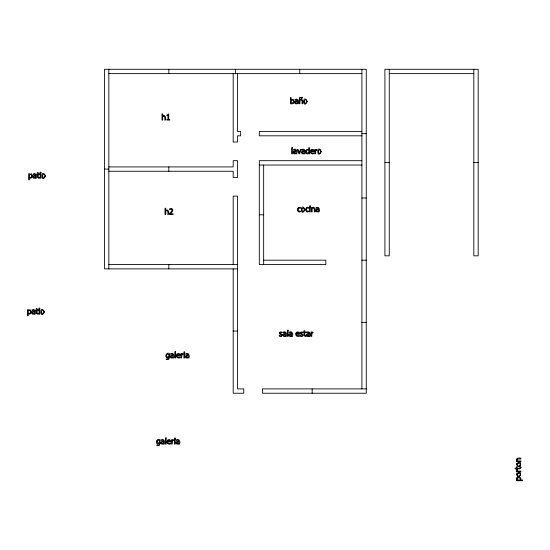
<?xml version="1.0" encoding="UTF-8"?>
<svg xmlns="http://www.w3.org/2000/svg" width="550" height="550" viewBox="0 0 550 550"><rect width="100%" height="100%" fill="white"/><g stroke="black" fill="none" stroke-linecap="round" stroke-linejoin="round"><path stroke-width="0.82" d="M108.831 73.638L361.907 73.638M389.263 73.624L473.825 73.624M361.907 131.464L259.304 131.464L259.304 135.816L361.907 135.816M361.907 133.643L366.259 133.643M361.907 160.689L259.304 160.689L259.304 264.529L325.841 264.529L325.841 260.178L263.656 260.178M384.911 162.553L389.263 162.553M473.825 162.553L478.177 162.553M259.304 165.041L361.907 165.041M108.831 166.911L233.193 166.911L233.193 160.689L237.545 160.689L237.545 177.478L233.193 177.478L233.193 171.263L108.831 171.263M104.479 169.084L108.831 169.084M361.907 198L366.259 198M259.304 214.789L263.656 214.789M361.907 260.178L366.259 260.178M108.831 264.529L237.545 264.529M237.545 268.881L104.479 268.881L104.479 69.286L366.259 69.286L366.259 393.243L262.419 393.243L262.419 388.891L366.259 388.891M361.907 322.362L366.259 322.362M233.193 331.066L237.545 331.066M473.825 69.286L473.825 255.826L478.177 255.826L478.177 69.286L384.911 69.286L384.911 255.826L389.263 255.826L389.263 69.286M361.907 69.286L361.907 388.891M312.159 388.891L312.159 393.243M299.722 69.286L299.722 73.638M263.656 165.041L263.656 264.529M237.545 73.638L237.545 131.464L240.653 131.464L240.653 135.816L237.545 135.816L237.545 142.037L233.193 142.037L233.193 73.638M235.366 69.286L235.366 73.638M233.193 264.529L233.193 196.13L237.545 196.13L237.545 388.891L243.76 388.891L243.76 393.243L233.193 393.243L233.193 268.881M168.836 69.286L168.836 73.638M168.836 166.911L168.836 171.263M168.836 264.529L168.836 268.881M108.831 69.286L108.831 268.881M517.199 469.672L517.715 471.061L520.864 471.061L520.864 471.804L516.429 471.804L516.429 471.061L517.089 471.061L516.45 469.453L517.199 469.672M293.377 101.53L292.875 102.988L291.17 102.96L291.438 100.217L292.82 100.017L293.377 101.53M298.127 209.282C297.241 212.224 301.07 210.313 300.712 211.619C296.416 214.019 296.409 205.315 300.712 207.673C301.228 209.378 297.976 206.786 298.127 209.282M306.295 209.282C305.408 212.224 309.238 210.313 308.88 211.619C304.583 214.019 304.576 205.315 308.88 207.673C309.396 209.378 306.144 206.786 306.295 209.282M160.057 443.589L159.287 445.473L156.757 445.582C156.344 443.953 160.084 446.222 159.308 443.506C154.681 445.837 155.994 437.422 160.057 439.656L160.057 443.589M169.469 357.452L168.699 359.342L166.176 359.446C165.756 357.816 169.496 360.085 168.719 357.369C164.099 359.707 165.412 351.285 169.469 353.519L169.469 357.452M32.367 175.863L31.838 177.629L30.883 178.241L29.397 177.973L29.397 179.836L28.648 179.836L28.648 173.759L29.397 173.759L29.397 174.226L31.432 173.793L32.367 175.863M31.219 311.809L30.69 313.576L29.741 314.194L28.249 313.926L28.249 315.782L27.5 315.782L27.5 309.712L28.249 309.712L28.249 310.173L30.284 309.739L31.219 311.809M45.636 175.979C40.741 185.116 40.762 166.849 45.636 175.979M44.488 311.933C39.593 321.062 39.614 302.796 44.488 311.933M294.147 101.468C294.415 103.929 291.816 103.998 290.428 103.757L290.428 97.584L291.17 97.584L291.17 99.791L293.205 99.351L294.147 101.468M307.374 101.544C302.472 110.681 302.5 92.407 307.374 101.544M305.037 209.653C300.142 218.783 300.163 200.516 305.037 209.653M321.42 151.587C316.525 160.724 316.546 142.457 321.42 151.587M166.994 441.389C166.389 443.575 168.974 444.929 170.706 443.822C171.132 442.228 167.289 444.757 167.716 441.953L170.789 441.953C171.538 439.196 167.131 438.666 166.994 441.389M176.406 355.252C175.801 357.445 178.386 358.799 180.118 357.686C180.538 356.091 176.715 358.621 177.127 355.816L180.201 355.816C180.95 353.066 176.543 352.529 176.406 355.252M305.8 151.078C305.161 152.852 307.209 154.976 308.736 153.354L308.736 153.808L309.485 153.808L309.485 147.627L308.736 147.627L308.736 149.552L306.914 149.414L305.8 151.078M295.804 333.692C295.199 335.885 297.784 337.239 299.516 336.132C299.949 334.531 296.106 337.061 296.532 334.262L299.606 334.262C300.355 331.506 295.948 330.969 295.804 333.692M310.289 151.099C309.684 153.292 312.269 154.646 314.002 153.532C314.428 151.938 310.599 154.468 311.018 151.662L314.091 151.662C314.841 148.912 310.434 148.376 310.289 151.099M520.953 467.534L520.156 468.744L517.048 468.827L517.048 469.329L515.158 468.827L515.158 468.084L516.429 468.084L516.429 466.709L517.048 466.709L517.048 468.084C520.197 469.342 519.668 467.225 520.822 466.709L520.953 467.534M517.034 459.587L517.55 460.996L520.864 460.996L520.864 461.739L516.429 461.739L516.429 460.996L516.924 460.996C514.69 458.549 519.09 457.291 520.864 458.253L520.864 459.002L517.77 459.03L517.034 459.587M516.347 464.056C520.101 472.883 523.848 457.359 516.347 464.056M516.347 474.121C520.101 482.948 523.848 467.431 516.347 474.121M516.973 464.214C519.64 469.927 522.596 459.951 516.973 464.214M516.973 474.279C519.64 479.992 522.596 470.016 516.973 474.279M279.283 332.922C278.692 334.868 281.937 333.953 281.621 335.534C280.892 336.841 278.768 334.228 279.235 336.132C281.194 337.941 284.178 334.359 281.029 333.836C278.107 332.365 282.844 333.121 282.281 332.179L280.239 331.952L279.283 332.922M300.128 332.922C299.537 334.868 302.789 333.953 302.466 335.534C301.737 336.841 299.661 334.242 300.08 336.132C302.039 337.941 305.023 334.359 301.874 333.836C298.952 332.365 303.689 333.121 303.126 332.179L301.084 331.952L300.128 332.922M517.041 478.541L517.523 479.971L520.032 479.971C521.393 477.991 517.811 476.843 517.041 478.541M42.522 175.23C43.319 182.999 47.238 171.009 42.522 175.23M41.374 311.176C42.171 318.952 46.09 306.962 41.374 311.176M304.26 100.794C305.058 108.563 308.976 96.573 304.26 100.794M301.929 208.904C302.72 216.673 306.639 204.683 301.929 208.904M318.306 150.838C319.103 158.613 323.022 146.623 318.306 150.838M516.347 478.252L516.89 479.971L516.429 479.971L516.429 480.714L522.5 480.714L522.5 479.971L520.644 479.971C522.328 477.256 517.227 475.729 516.347 478.252M31.598 175.945L31.103 177.375L29.397 177.368L29.397 174.852L29.954 174.488L31.219 174.584L31.598 175.945M30.449 311.891L29.954 313.321L28.249 313.314L28.249 310.805L28.806 310.441L30.071 310.53L30.449 311.891M306.611 150.886L306.928 152.983L308.736 152.728L308.736 150.171L307.244 150.04L306.611 150.886M32.883 176.481C32.374 178.124 34.643 178.956 35.619 177.726L35.619 178.2L36.362 178.2C37.283 175.814 36.149 172.507 33.193 173.855L33.193 174.618L34.966 174.343L35.619 175.278L33.646 175.615L32.883 176.481M31.735 312.434C31.226 314.077 33.495 314.903 34.471 313.672L34.471 314.146L35.214 314.146C36.135 311.761 35.001 308.461 32.044 309.808L32.044 310.564L33.818 310.289L34.471 311.224L32.498 311.561L31.735 312.434M170.287 356.242C169.785 357.885 172.047 358.717 173.023 357.486L173.023 357.961L173.766 357.961C174.687 355.575 173.559 352.268 170.603 353.616L170.603 354.379L172.377 354.104L173.023 355.039L171.05 355.376L170.287 356.242M160.875 442.379C160.366 444.022 162.635 444.854 163.611 443.616L163.611 444.091L164.354 444.091C165.275 441.712 164.141 438.405 161.184 439.752L161.184 440.509L162.958 440.241L163.611 441.176L161.638 441.506L160.875 442.379M185.481 356.242C184.979 357.885 187.241 358.717 188.224 357.486L188.224 357.961L188.966 357.961C189.887 355.575 188.753 352.268 185.797 353.616L185.797 354.379L187.571 354.104L188.224 355.039L186.244 355.376L185.481 356.242M176.069 442.379C175.567 444.022 177.829 444.854 178.812 443.616L178.812 444.091L179.554 444.091C180.469 441.712 179.341 438.405 176.385 439.752L176.385 440.509L178.159 440.241L178.812 441.176L176.832 441.506L176.069 442.379M294.663 102.046C294.154 103.689 296.423 104.521 297.399 103.29L297.399 103.757L298.141 103.757C299.062 101.379 297.928 98.072 294.972 99.419L294.972 100.176L296.746 99.907L297.399 100.843L295.419 101.172L294.663 102.046M293.219 152.096C292.717 153.732 294.979 154.564 295.955 153.333L295.955 153.808L296.697 153.808C297.619 151.422 296.491 148.115 293.535 149.463L293.535 150.226L295.309 149.951L295.955 150.886L293.982 151.222L293.219 152.096M301.538 152.096C301.036 153.732 303.298 154.564 304.274 153.333L304.274 153.808L305.016 153.808C305.938 151.422 304.81 148.115 301.854 149.463L301.854 150.226L303.627 149.951L304.274 150.886L302.301 151.222L301.538 152.096M282.879 334.689C282.377 336.325 284.639 337.157 285.615 335.926L285.615 336.401L286.357 336.401C287.279 334.015 286.151 330.715 283.195 332.062L283.195 332.819L284.969 332.544L285.615 333.479L283.642 333.816L282.879 334.689M289.004 334.689C288.502 336.325 290.764 337.157 291.748 335.926L291.748 336.401L292.49 336.401C293.404 334.015 292.277 330.715 289.321 332.062L289.321 332.819L291.094 332.544L291.748 333.479L289.768 333.816L289.004 334.689M315.693 210.155C315.184 211.798 317.446 212.63 318.429 211.399L318.429 211.867L319.172 211.867C320.093 209.488 318.959 206.181 316.002 207.529L316.002 208.285L317.776 208.017L318.429 208.952L316.449 209.282L315.693 210.155M306.446 334.689C305.938 336.325 308.206 337.157 309.183 335.926L309.183 336.401L309.925 336.401C310.846 334.015 309.712 330.715 306.756 332.062L306.756 332.819L308.536 332.544L309.183 333.479L307.209 333.816L306.446 334.689M301.978 97.281C301.819 98.869 299.234 95.954 299.358 98.532L300.279 97.873L301.936 98.443L302.534 97.281L301.978 97.281M166.602 354.998L166.911 356.978L168.719 356.757L168.719 354.324L167.468 354.097L166.602 354.998M157.183 441.127L157.499 443.107L159.308 442.888L159.308 440.454L158.056 440.234L157.183 441.127M172.831 210.038L172.171 211.736L170.17 213.771L173.078 213.771L173.078 214.452L169.428 214.452L169.428 213.62L171.421 211.523L172.019 210.079L171.407 209.158L169.593 209.612L169.551 208.773L171.806 208.526L172.831 210.038M33.653 176.564L33.818 177.437L34.781 177.595L35.619 177.107L35.619 175.876L33.653 176.564M32.505 312.51L32.67 313.39L33.633 313.541L34.471 313.053L34.471 311.822L32.505 312.51M171.057 356.324L171.222 357.197L172.184 357.356L173.023 356.868L173.023 355.637L171.057 356.324M161.645 442.454L161.81 443.334L162.772 443.493L163.611 442.998L163.611 441.767L161.645 442.454M186.251 356.324L186.423 357.197L187.385 357.356L188.224 356.868L188.224 355.637L186.251 356.324M176.839 442.454L177.004 443.334L177.973 443.493L178.812 442.998L178.812 441.767L176.839 442.454M295.433 102.128L295.597 103.001L296.56 103.159L297.399 102.671L297.399 101.441L295.433 102.128M293.989 152.171L294.154 153.044L295.116 153.203L295.955 152.714L295.955 151.484L293.989 152.171M302.308 152.171L302.472 153.044L303.435 153.203L304.274 152.714L304.274 151.484L302.308 152.171M283.649 334.764L283.814 335.644L284.776 335.796L285.615 335.308L285.615 334.077L283.649 334.764M289.774 334.764L289.939 335.644L290.909 335.796L291.748 335.308L291.748 334.077L289.774 334.764M316.463 210.238L316.628 211.111L317.591 211.269L318.429 210.774L318.429 209.543L316.463 210.238M307.216 334.764L307.381 335.644L308.344 335.796L309.183 335.308L309.183 334.077L307.216 334.764M177.238 354.75L177.127 355.245L179.472 355.245L178.654 354.035L177.238 354.75M167.826 440.887L167.716 441.382L170.06 441.382L169.242 440.172L167.826 440.887M311.128 150.597L311.018 151.092L313.363 151.092L312.544 149.882L311.128 150.597M296.643 333.19L296.532 333.685L298.877 333.685L298.059 332.482L296.643 333.19M168.101 114.146L167.778 114.799L166.884 114.971L166.884 115.514L167.956 115.514L167.956 119.474L166.884 119.474L166.884 120.079L169.764 120.079L169.764 119.474L168.719 119.474L168.719 114.146L168.101 114.146M300.458 149.373L299.255 152.79L298.038 149.373L297.234 149.373L298.891 153.808L299.564 153.808L301.235 149.373L300.458 149.373M315.865 150.432L315.59 153.808L314.841 153.808L314.841 149.373L315.59 149.373L315.59 150.026C317.075 148.424 317.928 150.494 315.865 150.432M181.974 354.585L181.699 357.961L180.957 357.961L180.957 353.519L181.699 353.519L181.699 354.179C183.184 352.578 184.044 354.647 181.974 354.585M172.562 440.715L172.287 444.091L171.545 444.091L171.545 439.656L172.287 439.656L172.287 440.316C173.772 438.707 174.632 440.784 172.562 440.715M311.994 333.025L311.719 336.401L310.977 336.401L310.977 331.966L311.719 331.966L311.719 332.626C313.204 331.018 314.064 333.087 311.994 333.025M163.068 115.871L162.738 116.139L162.738 113.898L161.996 113.898L161.996 120.079L162.738 120.079L162.738 116.765C164.952 114.799 165.199 118.724 164.732 120.079L165.481 120.079C166.072 118.587 165.632 114.262 163.068 115.871M300.266 99.557L299.193 99.323L299.193 103.757L299.936 103.757L299.936 100.451C302.149 98.478 302.397 102.41 301.929 103.757L302.679 103.757C303.27 102.266 302.83 97.941 300.266 99.557M166.079 210.244L165.749 210.506L165.749 208.271L165 208.271L165 214.452L165.749 214.452L165.749 211.138C167.956 209.165 168.204 213.097 167.736 214.452L168.486 214.452C169.077 212.953 168.637 208.629 166.079 210.244M312.496 207.666L311.417 207.433L311.417 211.867L312.166 211.867L312.166 208.56C314.373 206.587 314.621 210.512 314.153 211.867L314.903 211.867C315.494 210.375 315.054 206.051 312.496 207.666M39.538 177.485L38.307 177.354L38.204 174.384L39.579 174.384L39.579 173.759L38.204 173.759L38.204 172.487L37.462 172.487L36.953 174.384L37.462 174.384L37.544 177.492L38.754 178.282L39.579 178.159L39.538 177.485M38.39 313.431L37.159 313.301L37.056 310.331L38.431 310.331L38.431 309.712L37.056 309.712L37.056 308.433L36.314 308.433L35.805 310.331L36.314 310.331L36.396 313.438L37.606 314.236L38.431 314.105L38.431 313.431M306.109 335.686L304.886 335.555L304.782 332.585L306.157 332.585L306.157 331.966L304.782 331.966L304.782 330.688L304.033 330.688L303.531 332.585L304.033 332.585L304.123 335.692L305.326 336.49L306.157 336.359L306.109 335.686M292.387 147.627L291.637 147.627L291.637 153.808L292.387 153.808L292.387 147.627M40.948 172.246L40.095 172.246L40.095 173.016L40.948 173.016L40.948 172.246M40.892 173.759L40.15 173.759L40.15 178.2L40.892 178.2L40.892 173.759M310.372 205.92L309.519 205.92L309.519 206.69L310.372 206.69L310.372 205.92M310.324 207.433L309.574 207.433L309.574 211.867L310.324 211.867L310.324 207.433M39.799 308.192L38.947 308.192L38.947 308.969L39.799 308.969L39.799 308.192M39.744 309.712L39.002 309.712L39.002 314.146L39.744 314.146L39.744 309.712M288.173 330.22L287.423 330.22L287.423 336.401L288.173 336.401L288.173 330.22M175.581 351.78L174.831 351.78L174.831 357.961L175.581 357.961L175.581 351.78M184.697 352.007L183.851 352.007L183.851 352.777L184.697 352.777L184.697 352.007M184.649 353.519L183.899 353.519L183.899 357.961L184.649 357.961L184.649 353.519M166.169 437.917L165.419 437.917L165.419 444.091L166.169 444.091L166.169 437.917M175.285 438.137L174.439 438.137L174.439 438.914L175.285 438.914L175.285 438.137M175.237 439.656L174.488 439.656L174.488 444.091L175.237 444.091L175.237 439.656"/></g></svg>
